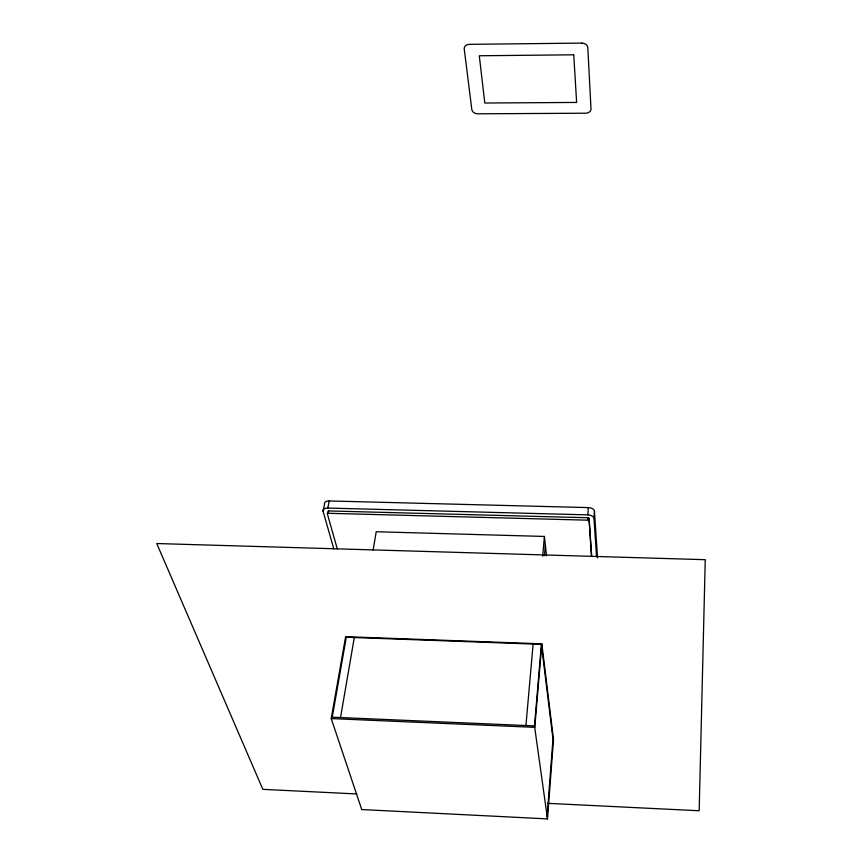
<?xml version="1.0" encoding="UTF-8"?>
<svg xmlns="http://www.w3.org/2000/svg" width="862" height="862" viewBox="0 0 862 862"><rect width="100%" height="100%" fill="white"/><g stroke="black" fill="none" stroke-linecap="round" stroke-linejoin="round"><path stroke-width="1.29" d="M596.547 556.669L593.983 518.482L594.446 511.209A5.926 3.426 4.3 0 0 588.293 507.599L329.209 500.962A5.808 3.286 10.3 0 0 324.489 504.216L323.078 511.317L333.831 548.932M591.429 556.453L589.037 518.353L588.196 517.76L328.271 510.929L327.355 513.817L337.301 548.965M593.983 518.482A5.948 3.426 4.3 0 0 587.809 514.873L588.293 507.599M327.355 513.817L328.056 513.278L587.852 520.185L588.099 517.76M547.09 816.594L552.973 739.025L541.379 644.356L346.298 637.233L332.236 717.195L534.494 725.901L547.499 818.9L361.738 809.547L331.213 718.574L345.64 636.684L541.832 643.839L553.501 739.499L547.499 818.9M534.494 725.901L541.379 644.356M541.832 643.839L534.785 727.345L331.213 718.574M542.683 556.216L544.407 536.444L376.231 531.746L373.084 550.236M544.418 555.699L545.344 545L544.407 536.444M525.928 725.524L533.125 644.054M340.533 717.55L354.304 637.524M323.078 511.317A5.829 3.276 10.3 0 1 327.808 508.063L329.209 500.962M328.142 513.278L328.605 510.897M327.808 508.063L587.809 514.873M356.825 793.956L262.845 789.344L156.744 543.534L705.256 559.686L699.168 810.765L547.467 803.319M587.852 520.185L588.886 520.788M545.377 545.269L546.53 555.871M589.037 518.353L591.752 556.529M594.446 511.209L597.538 557.876M581.753 43.1L469.381 44.339A5.765 4.569 10.6 0 0 464.241 49.026L471.816 109.56A5.549 4.245 9.4 0 0 477.828 113.806L585.643 113.213A5.603 4.321 3.9 0 0 590.998 108.871L587.809 47.701A5.808 4.644 4 0 0 581.753 43.1M573.736 54.812L479.294 55.761L484.8 103.02L576.635 102.438L573.736 54.812"/></g></svg>
